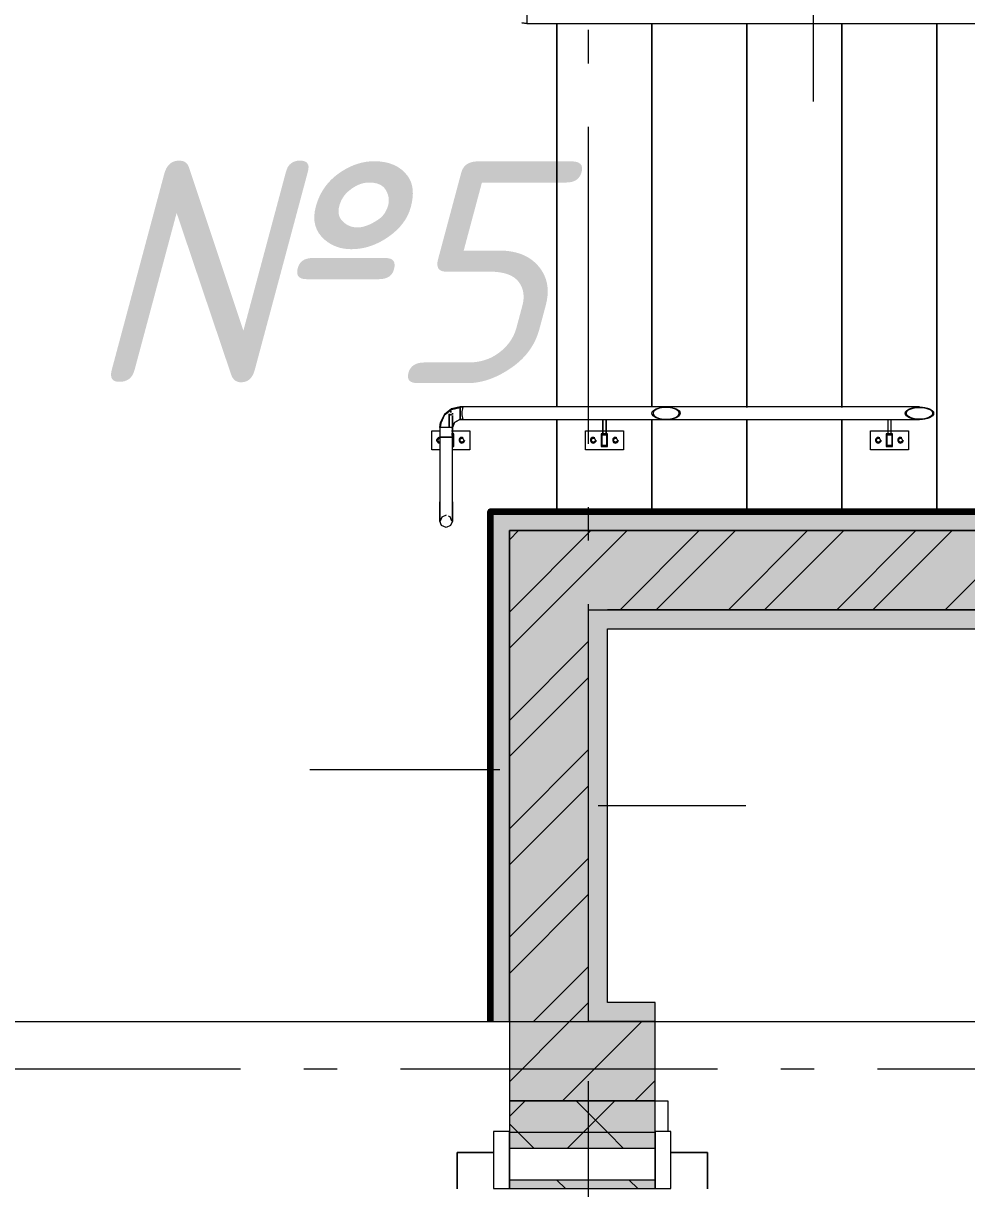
# Model space of a CAD drawing. Header units: millimetres. Extents: x -537608 to 253996, y -217170 to 186033.
# Drawn here: x -283861 to -280882, y -212277 to -208599 of the extents above; entities that cross this region are included whole.
import ezdxf

# ---------------------------------------------------------------- set-up
doc = ezdxf.new("R2010")
doc.units = ezdxf.units.MM
doc.layers.add('16) Лак 1.6м', color=160, linetype='Continuous', lineweight=90)
doc.layers.add('PDF _Геометрия', color=7, linetype='Continuous')
doc.layers.add('PDF _Текст', color=7, linetype='Continuous')
doc.layers.add('PDF _Сплошная заливка', color=7, linetype='Continuous', true_color=0xffffff)
doc.styles.add('PDF ISOCPEUR Italic', font='isocpeui.ttf')

msp = doc.modelspace()

# ---------------------------------------------------------------- hatches: boundary and pattern name
at = {"layer": 'PDF _Сплошная заливка', "true_color": 0x56bc34, "transparency": 33554559}
for points in [[(-278266.17, -210199.6586), (-278266.536, -210139.6601), (-282386.1719, -210139.6558), (-282386.1719, -210199.6586), (-278266.536, -210199.6586)], [(-282076.17, -211689.6583), (-282016.1715, -211689.6583), (-282016.1715, -210449.6554), (-282076.17, -210449.6554), (-282076.17, -211040.3228)], [(-278206.1693, -210509.6583), (-278206.1693, -210449.6554), (-282016.1715, -210449.6554), (-282016.1715, -210509.6583), (-278266.536, -210509.6583)]]:
    msp.add_hatch(color=85, dxfattribs=at).paths.add_polyline_path(points)
at = {"layer": 'PDF _Сплошная заливка', "transparency": 33554559}
msp.add_hatch(color=256, dxfattribs=at).paths.add_polyline_path([(-278266.17, -210449.6554), (-278266.536, -210199.6586), (-282326.1712, -210199.6586), (-282326.1712, -210449.6554), (-278266.536, -210449.6554)])
at = {"layer": 'PDF _Сплошная заливка', "true_color": 0x56bc34, "transparency": 33554559}
h = msp.add_hatch(color=85, dxfattribs=at)
h.paths.add_polyline_path([(-277423.2667, -211749.6569), (-277011.1696, -211749.6569), (-277011.1696, -211689.6583), (-280576.1699, -211689.6583), (-280576.1699, -211749.6569), (-279109.8053, -211749.6569)], flags=0)
h.paths.add_polyline_path([(-282076.17, -211749.6569), (-281866.1709, -211749.6569), (-281866.1709, -211689.6583), (-282076.17, -211689.6583)], flags=0)
at = {"layer": 'PDF _Сплошная заливка', "transparency": 33554559}
h = msp.add_hatch(color=256, dxfattribs=at)
h.paths.add_polyline_path([(-277423.2667, -211999.658), (-276776.1703, -211999.658), (-276776.1703, -211749.6569), (-280576.1699, -211749.6569), (-280576.1699, -211999.658), (-279109.8053, -211999.658)], flags=0)
h.paths.add_polyline_path([(-282326.1712, -211999.658), (-281866.1709, -211999.658), (-281866.1709, -211749.6569), (-282326.1712, -211749.6569)], flags=0)
h.paths.add_polyline_path([(-284126.1726, -211999.658), (-284126.1726, -211749.6569), (-284371.1724, -211753.5623), (-284371.1724, -211999.658), (-284169.4213, -211999.658)], flags=0)
h = msp.add_hatch(color=256, dxfattribs=at)
h.paths.add_polyline_path([(-264526.1645, -212099.6584), (-264426.1641, -212099.6584), (-264426.1641, -211999.658), (-273710.9031, -211999.658), (-273710.9031, -212099.6584), (-264774.2269, -212099.6584)], flags=0)
h.paths.add_polyline_path([(-275736.7281, -212099.6584), (-275410.9042, -212099.6584), (-275410.9042, -211999.658), (-280576.1699, -211999.658), (-280576.1699, -212099.6584), (-276276.1702, -212099.6584)], flags=0)
h.paths.add_polyline_path([(-284169.4213, -212099.6584), (-284126.1726, -212099.6584), (-284126.1726, -211999.658), (-284489.1716, -211999.658), (-284489.1716, -212099.6584), (-284376.1716, -212099.6584)], flags=0)
h.paths.add_polyline_path([(-282326.1712, -212099.6584), (-281866.1709, -212099.6584), (-281866.1709, -211999.658), (-282326.1712, -211999.658)], flags=0)
h = msp.add_hatch(color=256, dxfattribs=at)
h.paths.add_polyline_path([(-265617.4963, -212149.6586), (-264376.1639, -212149.6586), (-264376.1639, -212099.6584), (-273710.9031, -212099.6584), (-273710.9031, -212149.6586), (-268990.5735, -212149.6586)], flags=0)
h.paths.add_polyline_path([(-276579.9974, -212149.6586), (-275410.9042, -212149.6586), (-275410.9042, -212099.6584), (-280576.1699, -212099.6584), (-280576.1699, -212149.6586), (-277423.2667, -212149.6586)], flags=0)
h.paths.add_polyline_path([(-282326.1712, -212149.6586), (-281866.1709, -212149.6586), (-281866.1709, -212099.6584), (-282326.1712, -212099.6584)], flags=0)
h.paths.add_polyline_path([(-284169.4213, -212149.6586), (-284126.1726, -212149.6586), (-284126.1726, -212099.6584), (-284489.1716, -212099.6584), (-284489.1716, -212149.6586)], flags=0)
h = msp.add_hatch(color=256, dxfattribs=at)
h.paths.add_polyline_path([(-264249.1643, -212276.6571), (-264249.1643, -212249.6591), (-273710.9031, -212249.6591), (-273710.9031, -212276.6571), (-264774.2269, -212276.6571)], flags=0)
h.paths.add_polyline_path([(-275736.7281, -212276.6571), (-275410.9042, -212276.6571), (-275410.9042, -212249.6591), (-280576.1699, -212249.6591), (-280576.1699, -212276.6571), (-276579.9974, -212276.6571)], flags=0)
h.paths.add_polyline_path([(-281866.1709, -212276.6571), (-281866.1709, -212249.6591), (-282326.1712, -212249.6591), (-282326.1712, -212276.6571)], flags=0)
h.paths.add_polyline_path([(-284126.1726, -212276.6571), (-284126.1726, -212249.6591), (-284489.1716, -212249.6591), (-284489.1716, -212276.6571), (-284169.4213, -212276.6571)], flags=0)

# ---------------------------------------------------------------- linework, layer by layer
at = {"layer": '16) Лак 1.6м'}
msp.add_lwpolyline([(-282386.1719, -211749.6569), (-282386.1719, -210139.6558), (-278317.0031, -210139.6558), (-278317.0031, -210139.6558)], dxfattribs=at)
at = {"layer": 'PDF _Геометрия', "lineweight": 9}
for p, q in [((-281367.0061, -208379.654), (-281367.0061, -208845.8075)), ((-282271.1718, -208559.6539), (-282271.1718, -208599.6558)), ((-282286.7161, -208597.7699), (-282271.1718, -208599.6558)), ((-282271.1718, -208599.6558), (-282286.7161, -208597.7699)), ((-282271.1718, -208599.6558), (-278066.1691, -208599.6558)), ((-282531.5243, -209833.5529), (-282509.0389, -209815.9332)), ((-282509.0389, -209815.9332), (-282531.5243, -209833.5529)), ((-282530.7794, -209835.0169), (-282508.6944, -209817.4316)), ((-282508.6944, -209817.4316), (-282530.7794, -209835.0169)), ((-282513.672, -209825.3243), (-282512.4642, -209824.8249)), ((-282512.4642, -209824.8249), (-282513.672, -209825.3243)), ((-282512.4642, -209824.8249), (-282511.1703, -209824.657)), ((-282511.1703, -209824.657), (-282512.4642, -209824.8249)), ((-282511.1703, -209824.657), (-282509.8763, -209824.8249)), ((-282509.8763, -209824.8249), (-282511.1703, -209824.657)), ((-282509.8763, -209824.8249), (-282508.6707, -209825.3243)), ((-282508.6707, -209825.3243), (-282509.8763, -209824.8249)), ((-282509.0389, -209815.9332), (-282481.171, -209809.6551)), ((-282481.171, -209809.6551), (-282509.0389, -209815.9332)), ((-282508.6944, -209817.4316), (-282481.171, -209811.1579)), ((-282481.171, -209811.1579), (-282508.6944, -209817.4316)), ((-282506.1711, -209833.9534), (-282506.1711, -209829.6561)), ((-282506.1711, -209829.6561), (-282506.1711, -209833.9534)), ((-282471.4504, -209809.6551), (-282481.171, -209809.6551)), ((-282481.171, -209809.6551), (-282471.4504, -209809.6551)), ((-282481.171, -209810.3398), (-282481.171, -209809.6551)), ((-282481.171, -209809.6551), (-282481.171, -209810.3398)), ((-282481.171, -209810.3398), (-282481.171, -209809.6551)), ((-282481.171, -209809.6551), (-282481.171, -209810.3398)), ((-282481.171, -209809.6551), (-282481.171, -209810.3398)), ((-282481.171, -209810.3398), (-282481.171, -209809.6551)), ((-282481.171, -209809.6551), (-282481.171, -209810.3398)), ((-282481.171, -209810.3398), (-282481.171, -209809.6551)), ((-282481.171, -209812.3377), (-282481.171, -209810.3398)), ((-282481.171, -209810.3398), (-282481.171, -209812.3377)), ((-282481.171, -209812.3377), (-282481.171, -209810.3398)), ((-282481.171, -209810.3398), (-282481.171, -209812.3377)), ((-282481.171, -209810.3398), (-282481.171, -209812.3377)), ((-282481.171, -209812.3377), (-282481.171, -209810.3398)), ((-282481.171, -209810.3398), (-282481.171, -209812.3377)), ((-282481.171, -209812.3377), (-282481.171, -209810.3398)), ((-282481.171, -209811.7866), (-282481.171, -209811.1579)), ((-282481.171, -209811.1579), (-282481.171, -209811.7866)), ((-282481.171, -209811.7866), (-282481.171, -209811.1579)), ((-282481.171, -209811.1579), (-282481.171, -209811.7866)), ((-282481.171, -209811.1579), (-282481.171, -209811.7866)), ((-282481.171, -209811.7866), (-282481.171, -209811.1579)), ((-282481.171, -209811.1579), (-282481.171, -209811.7866)), ((-282481.171, -209811.7866), (-282481.171, -209811.1579)), ((-282481.171, -209813.6338), (-282481.171, -209811.7866)), ((-282481.171, -209811.7866), (-282481.171, -209813.6338)), ((-282481.171, -209813.6338), (-282481.171, -209811.7866)), ((-282481.171, -209811.7866), (-282481.171, -209813.6338)), ((-282481.171, -209811.7866), (-282481.171, -209813.6338)), ((-282481.171, -209813.6338), (-282481.171, -209811.7866)), ((-282481.171, -209811.7866), (-282481.171, -209813.6338)), ((-282481.171, -209813.6338), (-282481.171, -209811.7866)), ((-282481.171, -209815.5155), (-282481.171, -209812.3377)), ((-282481.171, -209812.3377), (-282481.171, -209815.5155)), ((-282481.171, -209815.5155), (-282481.171, -209812.3377)), ((-282481.171, -209812.3377), (-282481.171, -209815.5155)), ((-282481.171, -209812.3377), (-282481.171, -209815.5155)), ((-282481.171, -209815.5155), (-282481.171, -209812.3377)), ((-282481.171, -209812.3377), (-282481.171, -209815.5155)), ((-282481.171, -209815.5155), (-282481.171, -209812.3377)), ((-282481.171, -209816.5748), (-282481.171, -209813.6338)), ((-282481.171, -209813.6338), (-282481.171, -209816.5748)), ((-282481.171, -209816.5748), (-282481.171, -209813.6338)), ((-282481.171, -209813.6338), (-282481.171, -209816.5748)), ((-282481.171, -209813.6338), (-282481.171, -209816.5748)), ((-282481.171, -209816.5748), (-282481.171, -209813.6338)), ((-282481.171, -209813.6338), (-282481.171, -209816.5748)), ((-282481.171, -209816.5748), (-282481.171, -209813.6338)), ((-282481.171, -209819.6578), (-282481.171, -209815.5155)), ((-282481.171, -209815.5155), (-282481.171, -209819.6578)), ((-282481.171, -209819.6578), (-282481.171, -209815.5155)), ((-282481.171, -209815.5155), (-282481.171, -209819.6578)), ((-282481.171, -209815.5155), (-282481.171, -209819.6578)), ((-282481.171, -209819.6578), (-282481.171, -209815.5155)), ((-282481.171, -209815.5155), (-282481.171, -209819.6578)), ((-282481.171, -209819.6578), (-282481.171, -209815.5155)), ((-282481.171, -209820.407), (-282481.171, -209816.5748)), ((-282481.171, -209816.5748), (-282481.171, -209820.407)), ((-282481.171, -209820.407), (-282481.171, -209816.5748)), ((-282481.171, -209816.5748), (-282481.171, -209820.407)), ((-282481.171, -209816.5748), (-282481.171, -209820.407)), ((-282481.171, -209820.407), (-282481.171, -209816.5748)), ((-282481.171, -209816.5748), (-282481.171, -209820.407)), ((-282481.171, -209820.407), (-282481.171, -209816.5748)), ((-282481.171, -209824.4804), (-282481.171, -209819.6578)), ((-282481.171, -209819.6578), (-282481.171, -209824.4804)), ((-282481.171, -209824.4804), (-282481.171, -209819.6578)), ((-282481.171, -209819.6578), (-282481.171, -209824.4804)), ((-282481.171, -209819.6578), (-282481.171, -209824.4804)), ((-282481.171, -209824.4804), (-282481.171, -209819.6578)), ((-282481.171, -209819.6578), (-282481.171, -209824.4804)), ((-282481.171, -209824.4804), (-282481.171, -209819.6578)), ((-282481.171, -209824.8679), (-282481.171, -209820.407)), ((-282481.171, -209820.407), (-282481.171, -209824.8679)), ((-282481.171, -209824.8679), (-282481.171, -209820.407)), ((-282481.171, -209820.407), (-282481.171, -209824.8679)), ((-282481.171, -209820.407), (-282481.171, -209824.8679)), ((-282481.171, -209824.8679), (-282481.171, -209820.407)), ((-282481.171, -209820.407), (-282481.171, -209824.8679)), ((-282481.171, -209824.8679), (-282481.171, -209820.407)), ((-282481.171, -209829.6561), (-282481.171, -209824.4804)), ((-282481.171, -209824.4804), (-282481.171, -209829.6561)), ((-282481.171, -209829.6561), (-282481.171, -209824.4804)), ((-282481.171, -209824.4804), (-282481.171, -209829.6561)), ((-282481.171, -209824.4804), (-282481.171, -209829.6561)), ((-282481.171, -209829.6561), (-282481.171, -209824.4804)), ((-282481.171, -209824.4804), (-282481.171, -209829.6561)), ((-282481.171, -209829.6561), (-282481.171, -209824.4804)), ((-282481.171, -209829.6561), (-282481.171, -209824.8679)), ((-282481.171, -209824.8679), (-282481.171, -209829.6561)), ((-282481.171, -209829.6561), (-282481.171, -209824.8679)), ((-282481.171, -209824.8679), (-282481.171, -209829.6561)), ((-282481.171, -209824.8679), (-282481.171, -209829.6561)), ((-282481.171, -209829.6561), (-282481.171, -209824.8679)), ((-282481.171, -209824.8679), (-282481.171, -209829.6561)), ((-282481.171, -209829.6561), (-282481.171, -209824.8679)), ((-282481.171, -209829.6561), (-282481.171, -209834.8318)), ((-282481.171, -209834.8318), (-282481.171, -209829.6561)), ((-282481.171, -209829.6561), (-282481.171, -209834.4443)), ((-282481.171, -209834.4443), (-282481.171, -209829.6561)), ((-282481.171, -209829.6561), (-282481.171, -209834.8318)), ((-282481.171, -209834.8318), (-282481.171, -209829.6561)), ((-282481.171, -209829.6561), (-282481.171, -209834.4443)), ((-282481.171, -209834.4443), (-282481.171, -209829.6561)), ((-282481.171, -209829.6561), (-282481.171, -209834.8318)), ((-282481.171, -209834.8318), (-282481.171, -209829.6561)), ((-282481.171, -209829.6561), (-282481.171, -209834.4443)), ((-282481.171, -209834.4443), (-282481.171, -209829.6561)), ((-282481.171, -209829.6561), (-282481.171, -209834.8318)), ((-282481.171, -209834.8318), (-282481.171, -209829.6561)), ((-282481.171, -209829.6561), (-282481.171, -209834.4443)), ((-282481.171, -209834.4443), (-282481.171, -209829.6561)), ((-282476.0103, -209824.4804), (-282476.1718, -209829.6561)), ((-282476.1718, -209829.6561), (-282476.0103, -209834.8318)), ((-282475.5388, -209819.6578), (-282476.0103, -209824.4804)), ((-282474.7874, -209815.5155), (-282475.5388, -209819.6578)), ((-282473.81, -209812.3377), (-282474.7874, -209815.5155)), ((-282472.6711, -209810.3398), (-282473.81, -209812.3377)), ((-282471.4504, -209809.6551), (-282472.6711, -209810.3398)), ((-281831.4502, -209809.6551), (-282471.4504, -209809.6551)), ((-281031.4488, -209809.6551), (-281831.4502, -209809.6551)), ((-282546.1708, -209874.6572), (-282544.2849, -209859.1128)), ((-282544.2849, -209859.1128), (-282546.1708, -209874.6572)), ((-282544.6703, -209874.6572), (-282543.0577, -209860.4348)), ((-282543.0577, -209860.4348), (-282544.6703, -209874.6572)), ((-282544.2849, -209859.1128), (-282531.5243, -209833.5529)), ((-282531.5243, -209833.5529), (-282544.2849, -209859.1128)), ((-282543.0577, -209860.4348), (-282530.7794, -209835.0169)), ((-282530.7794, -209835.0169), (-282543.0577, -209860.4348)), ((-282516.1715, -209831.6454), (-282516.1715, -209838.2765)), ((-282516.1715, -209838.2765), (-282516.1715, -209831.6454)), ((-282516.1715, -209838.2765), (-282516.1715, -209854.6562)), ((-282516.1715, -209854.6562), (-282516.1715, -209838.2765)), ((-282516.1715, -209854.6562), (-282516.1715, -209874.6572)), ((-282516.1715, -209874.6572), (-282516.1715, -209854.6562)), ((-282514.7075, -209833.1912), (-282515.502, -209832.1578)), ((-282515.502, -209832.1578), (-282514.7075, -209833.1912)), ((-282513.672, -209833.9879), (-282514.7075, -209833.1912)), ((-282514.7075, -209833.1912), (-282513.672, -209833.9879)), ((-282512.4642, -209834.4873), (-282513.672, -209833.9879)), ((-282513.672, -209833.9879), (-282512.4642, -209834.4873)), ((-282511.1703, -209834.6552), (-282512.4642, -209834.4873)), ((-282512.4642, -209834.4873), (-282511.1703, -209834.6552)), ((-282511.1703, -209834.6552), (-282509.8763, -209834.4873)), ((-282509.8763, -209834.4873), (-282511.1703, -209834.6552)), ((-282509.8763, -209834.4873), (-282508.6707, -209833.9879)), ((-282508.6707, -209833.9879), (-282509.8763, -209834.4873)), ((-282506.3412, -209830.9522), (-282506.8407, -209832.1578)), ((-282506.8407, -209832.1578), (-282506.3412, -209830.9522)), ((-282506.1711, -209851.1211), (-282506.1711, -209836.9417)), ((-282506.1711, -209836.9417), (-282506.1711, -209851.1211)), ((-282506.1711, -209854.6562), (-282506.1711, -209851.1211)), ((-282506.1711, -209851.1211), (-282506.1711, -209854.6562)), ((-282506.1711, -209854.6562), (-282506.1711, -209894.6581)), ((-282506.1711, -209894.6581), (-282506.1711, -209854.6562)), ((-282506.1711, -209874.6572), (-282500.0567, -209858.2775)), ((-282500.0567, -209858.2775), (-282506.1711, -209874.6572)), ((-282500.0567, -209858.2775), (-282484.704, -209849.9068)), ((-282484.704, -209849.9068), (-282500.0567, -209858.2775)), ((-282484.704, -209849.9068), (-282481.171, -209849.6571)), ((-282481.171, -209849.6571), (-282484.704, -209849.9068)), ((-282481.171, -209834.4443), (-282481.171, -209838.9052)), ((-282481.171, -209838.9052), (-282481.171, -209834.4443)), ((-282481.171, -209834.4443), (-282481.171, -209838.9052)), ((-282481.171, -209838.9052), (-282481.171, -209834.4443)), ((-282481.171, -209834.4443), (-282481.171, -209838.9052)), ((-282481.171, -209838.9052), (-282481.171, -209834.4443)), ((-282481.171, -209834.4443), (-282481.171, -209838.9052)), ((-282481.171, -209838.9052), (-282481.171, -209834.4443)), ((-282481.171, -209834.8318), (-282481.171, -209839.6544)), ((-282481.171, -209839.6544), (-282481.171, -209834.8318)), ((-282481.171, -209834.8318), (-282481.171, -209839.6544)), ((-282481.171, -209839.6544), (-282481.171, -209834.8318)), ((-282481.171, -209834.8318), (-282481.171, -209839.6544)), ((-282481.171, -209839.6544), (-282481.171, -209834.8318)), ((-282481.171, -209834.8318), (-282481.171, -209839.6544)), ((-282481.171, -209839.6544), (-282481.171, -209834.8318)), ((-282481.171, -209838.9052), (-282481.171, -209842.7374)), ((-282481.171, -209842.7374), (-282481.171, -209838.9052)), ((-282481.171, -209838.9052), (-282481.171, -209842.7374)), ((-282481.171, -209842.7374), (-282481.171, -209838.9052)), ((-282481.171, -209838.9052), (-282481.171, -209842.7374)), ((-282481.171, -209842.7374), (-282481.171, -209838.9052)), ((-282481.171, -209838.9052), (-282481.171, -209842.7374)), ((-282481.171, -209842.7374), (-282481.171, -209838.9052)), ((-282481.171, -209839.6544), (-282481.171, -209843.7967)), ((-282481.171, -209843.7967), (-282481.171, -209839.6544)), ((-282481.171, -209839.6544), (-282481.171, -209843.7967)), ((-282481.171, -209843.7967), (-282481.171, -209839.6544)), ((-282481.171, -209839.6544), (-282481.171, -209843.7967)), ((-282481.171, -209843.7967), (-282481.171, -209839.6544)), ((-282481.171, -209839.6544), (-282481.171, -209843.7967)), ((-282481.171, -209843.7967), (-282481.171, -209839.6544)), ((-282481.171, -209842.7374), (-282481.171, -209845.6784)), ((-282481.171, -209845.6784), (-282481.171, -209842.7374)), ((-282481.171, -209842.7374), (-282481.171, -209845.6784)), ((-282481.171, -209845.6784), (-282481.171, -209842.7374)), ((-282481.171, -209842.7374), (-282481.171, -209845.6784)), ((-282481.171, -209845.6784), (-282481.171, -209842.7374)), ((-282481.171, -209842.7374), (-282481.171, -209845.6784)), ((-282481.171, -209845.6784), (-282481.171, -209842.7374)), ((-282481.171, -209843.7967), (-282481.171, -209846.9788)), ((-282481.171, -209846.9788), (-282481.171, -209843.7967)), ((-282481.171, -209843.7967), (-282481.171, -209846.9788)), ((-282481.171, -209846.9788), (-282481.171, -209843.7967)), ((-282481.171, -209843.7967), (-282481.171, -209846.9788)), ((-282481.171, -209846.9788), (-282481.171, -209843.7967)), ((-282481.171, -209843.7967), (-282481.171, -209846.9788)), ((-282481.171, -209846.9788), (-282481.171, -209843.7967)), ((-282481.171, -209845.6784), (-282481.171, -209847.5256)), ((-282481.171, -209847.5256), (-282481.171, -209845.6784)), ((-282481.171, -209845.6784), (-282481.171, -209847.5256)), ((-282481.171, -209847.5256), (-282481.171, -209845.6784)), ((-282481.171, -209845.6784), (-282481.171, -209847.5256)), ((-282481.171, -209847.5256), (-282481.171, -209845.6784)), ((-282481.171, -209845.6784), (-282481.171, -209847.5256)), ((-282481.171, -209847.5256), (-282481.171, -209845.6784)), ((-282481.171, -209846.9788), (-282481.171, -209848.9767)), ((-282481.171, -209848.9767), (-282481.171, -209846.9788)), ((-282481.171, -209846.9788), (-282481.171, -209848.9767)), ((-282481.171, -209848.9767), (-282481.171, -209846.9788)), ((-282481.171, -209846.9788), (-282481.171, -209848.9767)), ((-282481.171, -209848.9767), (-282481.171, -209846.9788)), ((-282481.171, -209846.9788), (-282481.171, -209848.9767)), ((-282481.171, -209848.9767), (-282481.171, -209846.9788)), ((-282481.171, -209847.5256), (-282481.171, -209848.1543)), ((-282481.171, -209848.1543), (-282481.171, -209847.5256)), ((-282481.171, -209847.5256), (-282481.171, -209848.1543)), ((-282481.171, -209848.1543), (-282481.171, -209847.5256)), ((-282481.171, -209847.5256), (-282481.171, -209848.1543)), ((-282481.171, -209848.1543), (-282481.171, -209847.5256)), ((-282481.171, -209847.5256), (-282481.171, -209848.1543)), ((-282481.171, -209848.1543), (-282481.171, -209847.5256)), ((-282481.171, -209848.9767), (-282481.171, -209849.6571)), ((-282481.171, -209849.6571), (-282481.171, -209848.9767)), ((-282481.171, -209848.9767), (-282481.171, -209849.6571)), ((-282481.171, -209849.6571), (-282481.171, -209848.9767)), ((-282481.171, -209848.9767), (-282481.171, -209849.6571)), ((-282481.171, -209849.6571), (-282481.171, -209848.9767)), ((-282481.171, -209848.9767), (-282481.171, -209849.6571)), ((-282481.171, -209849.6571), (-282481.171, -209848.9767)), ((-282471.4504, -209849.6571), (-282481.171, -209849.6571)), ((-282481.171, -209849.6571), (-282471.4504, -209849.6571)), ((-282476.0103, -209834.8318), (-282475.5388, -209839.6544)), ((-282475.5388, -209839.6544), (-282474.7874, -209843.7967)), ((-282474.7874, -209843.7967), (-282473.81, -209846.9788)), ((-282473.81, -209846.9788), (-282472.6711, -209848.9767)), ((-282472.6711, -209848.9767), (-282471.4504, -209849.6571)), ((-282471.4504, -209849.6571), (-281831.4502, -209849.6571)), ((-282031.1711, -209848.0165), (-282031.1711, -209854.6562)), ((-282031.1711, -209854.6562), (-282031.1711, -209848.8131)), ((-282031.1711, -209854.6562), (-282031.1711, -209894.6581)), ((-282031.1711, -209894.6581), (-282031.1711, -209854.6562)), ((-282021.1706, -209854.6562), (-282021.1706, -209851.1211)), ((-282021.1706, -209851.1211), (-282021.1706, -209854.6562)), ((-282021.1706, -209854.6562), (-282021.1706, -209894.6581)), ((-282021.1706, -209894.6581), (-282021.1706, -209854.6562)), ((-281831.4502, -209849.6571), (-281031.4488, -209849.6571)), ((-281131.1715, -209849.3298), (-281131.1715, -209854.6562)), ((-281131.1715, -209854.6562), (-281131.1715, -209894.6581)), ((-281121.171, -209854.6562), (-281121.171, -209851.1211)), ((-281121.171, -209894.6581), (-281121.171, -209854.6562)), ((-282571.1709, -209944.6584), (-282571.1709, -209884.6555)), ((-282571.1709, -209884.6555), (-282543.4925, -209884.6555)), ((-282545.4905, -209874.6572), (-282546.1708, -209874.6572)), ((-282546.1708, -209874.6572), (-282545.4905, -209874.6572)), ((-282545.4905, -209874.6572), (-282546.1708, -209874.6572)), ((-282546.1708, -209874.6572), (-282546.1708, -209904.6564)), ((-282545.6692, -209874.6572), (-282546.1708, -209874.6572)), ((-282546.1708, -209874.6572), (-282545.6692, -209874.6572)), ((-282545.4905, -209874.6572), (-282546.1708, -209874.6572)), ((-282546.1708, -209874.6572), (-282546.1708, -209904.6564)), ((-282545.4905, -209874.6572), (-282546.1708, -209874.6572)), ((-282546.1708, -209874.6572), (-282545.4905, -209874.6572)), ((-282544.1901, -209874.6572), (-282545.6692, -209874.6572)), ((-282545.6692, -209874.6572), (-282544.1901, -209874.6572)), ((-282543.4925, -209874.6572), (-282545.4905, -209874.6572)), ((-282545.4905, -209874.6572), (-282543.4925, -209874.6572)), ((-282543.4925, -209874.6572), (-282545.4905, -209874.6572)), ((-282543.4925, -209874.6572), (-282545.4905, -209874.6572)), ((-282543.4925, -209874.6572), (-282545.4905, -209874.6572)), ((-282545.4905, -209874.6572), (-282543.4925, -209874.6572)), ((-282544.6703, -209874.6572), (-282544.0415, -209874.6572)), ((-282544.0415, -209874.6572), (-282544.6703, -209874.6572)), ((-282544.0415, -209874.6572), (-282544.6703, -209874.6572)), ((-282544.6703, -209874.6572), (-282544.0415, -209874.6572)), ((-282544.6703, -209874.6572), (-282544.0415, -209874.6572)), ((-282544.0415, -209874.6572), (-282544.6703, -209874.6572)), ((-282544.0415, -209874.6572), (-282544.6703, -209874.6572)), ((-282544.6703, -209874.6572), (-282544.0415, -209874.6572)), ((-282540.3127, -209874.6572), (-282543.4925, -209874.6572)), ((-282540.3127, -209874.6572), (-282543.4925, -209874.6572)), ((-282536.1704, -209874.6572), (-282540.3127, -209874.6572)), ((-282536.1704, -209874.6572), (-282540.3127, -209874.6572)), ((-282531.3478, -209874.6572), (-282536.1704, -209874.6572)), ((-282531.3478, -209874.6572), (-282536.1704, -209874.6572)), ((-282526.172, -209874.6572), (-282531.3478, -209874.6572)), ((-282526.172, -209874.6572), (-282531.3478, -209874.6572)), ((-282520.9942, -209874.6572), (-282526.172, -209874.6572)), ((-282521.7176, -209874.6572), (-282526.172, -209874.6572)), ((-282517.4914, -209874.6572), (-282521.7176, -209874.6572)), ((-282516.1715, -209874.6572), (-282520.9942, -209874.6572)), ((-282512.0293, -209874.6572), (-282516.1715, -209874.6572)), ((-282508.8516, -209874.6572), (-282512.0293, -209874.6572)), ((-282508.8516, -209874.6572), (-282506.8536, -209874.6572)), ((-282506.8536, -209874.6572), (-282508.8516, -209874.6572)), ((-282508.8516, -209874.6572), (-282506.8536, -209874.6572)), ((-282506.8536, -209874.6572), (-282508.8516, -209874.6572)), ((-282508.8516, -209874.6572), (-282506.8536, -209874.6572)), ((-282506.8536, -209874.6572), (-282508.8516, -209874.6572)), ((-282508.8516, -209884.6555), (-282451.1717, -209884.6555)), ((-282501.1719, -209894.6581), (-282508.8516, -209894.6581)), ((-282508.8516, -209894.6581), (-282501.1719, -209894.6581)), ((-282504.171, -209897.655), (-282508.8516, -209897.655)), ((-282508.8516, -209897.655), (-282504.171, -209897.655)), ((-282508.6707, -209894.6581), (-282507.6351, -209894.6581)), ((-282507.6351, -209894.6581), (-282508.6707, -209894.6581)), ((-282508.6707, -209894.6581), (-282507.6351, -209894.6581)), ((-282507.6351, -209894.6581), (-282508.6707, -209894.6581)), ((-282508.3025, -209874.6572), (-282507.6717, -209874.6572)), ((-282507.6717, -209874.6572), (-282508.3025, -209874.6572)), ((-282508.3025, -209874.6572), (-282507.6717, -209874.6572)), ((-282507.6717, -209874.6572), (-282508.3025, -209874.6572)), ((-282508.3025, -209874.6572), (-282507.6717, -209874.6572)), ((-282507.6717, -209874.6572), (-282508.3025, -209874.6572)), ((-282508.3025, -209874.6572), (-282507.6717, -209874.6572)), ((-282507.6717, -209874.6572), (-282508.3025, -209874.6572)), ((-282506.6727, -209874.6572), (-282508.1518, -209874.6572)), ((-282508.1518, -209874.6572), (-282506.6727, -209874.6572)), ((-282507.6351, -209894.6581), (-282506.8407, -209894.6581)), ((-282506.8407, -209894.6581), (-282507.6351, -209894.6581)), ((-282507.6351, -209894.6581), (-282506.8407, -209894.6581)), ((-282506.8407, -209894.6581), (-282507.6351, -209894.6581)), ((-282506.8536, -209874.6572), (-282506.1711, -209874.6572)), ((-282506.1711, -209874.6572), (-282506.8536, -209874.6572)), ((-282506.8536, -209874.6572), (-282506.1711, -209874.6572)), ((-282506.1711, -209874.6572), (-282506.8536, -209874.6572)), ((-282506.8536, -209874.6572), (-282506.1711, -209874.6572)), ((-282506.1711, -209874.6572), (-282506.8536, -209874.6572)), ((-282506.8407, -209894.6581), (-282506.3412, -209894.6581)), ((-282506.3412, -209894.6581), (-282506.8407, -209894.6581)), ((-282506.8407, -209894.6581), (-282506.3412, -209894.6581)), ((-282506.3412, -209894.6581), (-282506.8407, -209894.6581)), ((-282506.1711, -209874.6572), (-282506.6727, -209874.6572)), ((-282506.6727, -209874.6572), (-282506.1711, -209874.6572)), ((-282506.3412, -209894.6581), (-282506.1711, -209894.6581)), ((-282506.1711, -209894.6581), (-282506.3412, -209894.6581)), ((-282506.3412, -209894.6581), (-282506.1711, -209894.6581)), ((-282506.1711, -209894.6581), (-282506.3412, -209894.6581)), ((-282506.1711, -209904.6564), (-282506.1711, -209874.6572)), ((-282506.1711, -209874.6572), (-282506.1711, -209904.6564)), ((-282504.171, -209897.655), (-282504.171, -209931.6545)), ((-282501.1719, -209934.6557), (-282501.1719, -209894.6581)), ((-282451.1717, -209884.6555), (-282451.1717, -209944.6584)), ((-282086.1706, -209944.6584), (-282086.1706, -209884.6555)), ((-282086.1706, -209884.6555), (-281966.1713, -209884.6555)), ((-282036.1703, -209894.6581), (-282016.1715, -209894.6581)), ((-282016.1715, -209894.6581), (-282036.1703, -209894.6581)), ((-282036.1703, -209894.6581), (-282036.1703, -209934.6557)), ((-282019.1705, -209897.655), (-282033.1712, -209897.655)), ((-282033.1712, -209897.655), (-282019.1705, -209897.655)), ((-282033.1712, -209931.6545), (-282033.1712, -209897.655)), ((-282031.0011, -209894.6581), (-282031.1711, -209894.6581)), ((-282031.1711, -209894.6581), (-282031.0011, -209894.6581)), ((-282031.0011, -209894.6581), (-282031.1711, -209894.6581)), ((-282031.1711, -209894.6581), (-282031.0011, -209894.6581)), ((-282030.5016, -209894.6581), (-282031.0011, -209894.6581)), ((-282031.0011, -209894.6581), (-282030.5016, -209894.6581)), ((-282030.5016, -209894.6581), (-282031.0011, -209894.6581)), ((-282031.0011, -209894.6581), (-282030.5016, -209894.6581)), ((-282029.7072, -209894.6581), (-282030.5016, -209894.6581)), ((-282030.5016, -209894.6581), (-282029.7072, -209894.6581)), ((-282029.7072, -209894.6581), (-282030.5016, -209894.6581)), ((-282030.5016, -209894.6581), (-282029.7072, -209894.6581)), ((-282028.6716, -209894.6581), (-282029.7072, -209894.6581)), ((-282029.7072, -209894.6581), (-282028.6716, -209894.6581)), ((-282028.6716, -209894.6581), (-282029.7072, -209894.6581)), ((-282029.7072, -209894.6581), (-282028.6716, -209894.6581)), ((-282027.4659, -209894.6581), (-282028.6716, -209894.6581)), ((-282028.6716, -209894.6581), (-282027.4659, -209894.6581)), ((-282027.4659, -209894.6581), (-282028.6716, -209894.6581)), ((-282028.6716, -209894.6581), (-282027.4659, -209894.6581)), ((-282026.172, -209894.6581), (-282027.4659, -209894.6581)), ((-282027.4659, -209894.6581), (-282026.172, -209894.6581)), ((-282026.172, -209894.6581), (-282027.4659, -209894.6581)), ((-282027.4659, -209894.6581), (-282026.172, -209894.6581)), ((-282026.172, -209894.6581), (-282024.8759, -209894.6581)), ((-282024.8759, -209894.6581), (-282026.172, -209894.6581)), ((-282026.172, -209894.6581), (-282024.8759, -209894.6581)), ((-282024.8759, -209894.6581), (-282026.172, -209894.6581)), ((-282024.8759, -209894.6581), (-282023.6702, -209894.6581)), ((-282023.6702, -209894.6581), (-282024.8759, -209894.6581)), ((-282024.8759, -209894.6581), (-282023.6702, -209894.6581)), ((-282023.6702, -209894.6581), (-282024.8759, -209894.6581)), ((-282023.6702, -209894.6581), (-282022.6347, -209894.6581)), ((-282022.6347, -209894.6581), (-282023.6702, -209894.6581)), ((-282023.6702, -209894.6581), (-282022.6347, -209894.6581)), ((-282022.6347, -209894.6581), (-282023.6702, -209894.6581)), ((-282022.6347, -209894.6581), (-282021.8402, -209894.6581)), ((-282021.8402, -209894.6581), (-282022.6347, -209894.6581)), ((-282022.6347, -209894.6581), (-282021.8402, -209894.6581)), ((-282021.8402, -209894.6581), (-282022.6347, -209894.6581)), ((-282021.8402, -209894.6581), (-282021.3407, -209894.6581)), ((-282021.3407, -209894.6581), (-282021.8402, -209894.6581)), ((-282021.8402, -209894.6581), (-282021.3407, -209894.6581)), ((-282021.3407, -209894.6581), (-282021.8402, -209894.6581)), ((-282021.3407, -209894.6581), (-282021.1706, -209894.6581)), ((-282021.1706, -209894.6581), (-282021.3407, -209894.6581)), ((-282021.3407, -209894.6581), (-282021.1706, -209894.6581)), ((-282021.1706, -209894.6581), (-282021.3407, -209894.6581)), ((-282019.1705, -209897.655), (-282019.1705, -209931.6545)), ((-282016.1715, -209934.6557), (-282016.1715, -209894.6581)), ((-281966.1713, -209884.6555), (-281966.1713, -209944.6584)), ((-281186.1708, -209944.6584), (-281186.1708, -209884.6555)), ((-281186.1708, -209884.6555), (-281066.1716, -209884.6555)), ((-281136.1706, -209894.6581), (-281116.1697, -209894.6581)), ((-281116.1697, -209894.6581), (-281136.1706, -209894.6581)), ((-281136.1706, -209894.6581), (-281136.1706, -209934.6557)), ((-281119.1709, -209897.655), (-281133.1716, -209897.655)), ((-281133.1716, -209897.655), (-281119.1709, -209897.655)), ((-281133.1716, -209931.6545), (-281133.1716, -209897.655)), ((-281130.9992, -209894.6581), (-281131.1715, -209894.6581)), ((-281131.1715, -209894.6581), (-281130.9992, -209894.6581)), ((-281130.4998, -209894.6581), (-281130.9992, -209894.6581)), ((-281130.9992, -209894.6581), (-281130.4998, -209894.6581)), ((-281129.7053, -209894.6581), (-281130.4998, -209894.6581)), ((-281130.4998, -209894.6581), (-281129.7053, -209894.6581)), ((-281128.6697, -209894.6581), (-281129.7053, -209894.6581)), ((-281129.7053, -209894.6581), (-281128.6697, -209894.6581)), ((-281127.4641, -209894.6581), (-281128.6697, -209894.6581)), ((-281128.6697, -209894.6581), (-281127.4641, -209894.6581)), ((-281126.1702, -209894.6581), (-281127.4641, -209894.6581)), ((-281127.4641, -209894.6581), (-281126.1702, -209894.6581)), ((-281126.1702, -209894.6581), (-281124.8762, -209894.6581)), ((-281124.8762, -209894.6581), (-281126.1702, -209894.6581)), ((-281124.8762, -209894.6581), (-281123.6706, -209894.6581)), ((-281123.6706, -209894.6581), (-281124.8762, -209894.6581)), ((-281123.6706, -209894.6581), (-281122.635, -209894.6581)), ((-281122.635, -209894.6581), (-281123.6706, -209894.6581)), ((-281122.635, -209894.6581), (-281121.8406, -209894.6581)), ((-281121.8406, -209894.6581), (-281122.635, -209894.6581)), ((-281121.8406, -209894.6581), (-281121.3411, -209894.6581)), ((-281121.3411, -209894.6581), (-281121.8406, -209894.6581)), ((-281121.3411, -209894.6581), (-281121.171, -209894.6581)), ((-281121.171, -209894.6581), (-281121.3411, -209894.6581)), ((-281119.1709, -209897.655), (-281119.1709, -209931.6545)), ((-281116.1697, -209934.6557), (-281116.1697, -209894.6581)), ((-281066.1716, -209884.6555), (-281066.1716, -209944.6584)), ((-282554.8645, -209912.3253), (-282555.1702, -209914.6548)), ((-282555.1702, -209914.6548), (-282554.8645, -209912.3253)), ((-282555.1702, -209914.6548), (-282554.8645, -209916.9843)), ((-282554.8645, -209916.9843), (-282555.1702, -209914.6548)), ((-282553.9645, -209910.1551), (-282554.8645, -209912.3253)), ((-282554.8645, -209916.9843), (-282553.9645, -209919.1544)), ((-282553.9645, -209919.1544), (-282554.8645, -209916.9843)), ((-282553.9645, -209910.1551), (-282552.535, -209908.2907)), ((-282552.535, -209908.2907), (-282553.9645, -209910.1551)), ((-282553.9645, -209919.1544), (-282552.535, -209921.0189)), ((-282552.535, -209921.0189), (-282553.9645, -209919.1544)), ((-282552.535, -209908.2907), (-282550.6705, -209906.8611)), ((-282550.6705, -209906.8611), (-282552.535, -209908.2907)), ((-282552.535, -209921.0189), (-282550.6705, -209922.4527)), ((-282550.6705, -209922.4527), (-282552.535, -209921.0189)), ((-282550.6705, -209906.8611), (-282548.5003, -209905.9612)), ((-282548.5003, -209905.9612), (-282550.6705, -209906.8611)), ((-282550.6705, -209922.4527), (-282548.5003, -209923.3484)), ((-282548.5003, -209923.3484), (-282550.6705, -209922.4527)), ((-282548.5003, -209905.9612), (-282546.1708, -209905.6554)), ((-282546.1708, -209905.6554), (-282548.5003, -209905.9612)), ((-282548.5003, -209923.3484), (-282546.1708, -209923.6584)), ((-282546.1708, -209923.6584), (-282548.5003, -209923.3484)), ((-282546.1708, -209904.6564), (-282545.4905, -209904.6564)), ((-282545.4905, -209904.6564), (-282546.1708, -209904.6564)), ((-282546.1708, -209904.6564), (-282546.1708, -210109.6565)), ((-282545.4905, -209904.6564), (-282543.4925, -209904.6564)), ((-282543.4925, -209904.6564), (-282545.4905, -209904.6564)), ((-282543.4925, -209904.6564), (-282540.3127, -209904.6564)), ((-282540.3127, -209904.6564), (-282543.4925, -209904.6564)), ((-282540.3127, -209904.6564), (-282536.1704, -209904.6564)), ((-282536.1704, -209904.6564), (-282540.3127, -209904.6564)), ((-282536.1704, -209904.6564), (-282531.3478, -209904.6564)), ((-282531.3478, -209904.6564), (-282536.1704, -209904.6564)), ((-282531.3478, -209904.6564), (-282526.172, -209904.6564)), ((-282526.172, -209904.6564), (-282531.3478, -209904.6564)), ((-282520.9942, -209904.6564), (-282526.172, -209904.6564)), ((-282526.172, -209904.6564), (-282520.9942, -209904.6564)), ((-282516.1715, -209904.6564), (-282520.9942, -209904.6564)), ((-282520.9942, -209904.6564), (-282516.1715, -209904.6564)), ((-282512.0293, -209904.6564), (-282516.1715, -209904.6564)), ((-282516.1715, -209904.6564), (-282512.0293, -209904.6564)), ((-282508.8516, -209904.6564), (-282512.0293, -209904.6564)), ((-282512.0293, -209904.6564), (-282508.8516, -209904.6564)), ((-282506.8536, -209904.6564), (-282508.8516, -209904.6564)), ((-282508.8516, -209904.6564), (-282506.8536, -209904.6564)), ((-282506.1711, -209904.6564), (-282506.8536, -209904.6564)), ((-282506.8536, -209904.6564), (-282506.1711, -209904.6564)), ((-282501.1719, -209934.6557), (-282506.8536, -209934.6557)), ((-282506.8536, -209934.6557), (-282501.1719, -209934.6557)), ((-282506.1711, -210109.6565), (-282506.1711, -209904.6564)), ((-282483.9655, -209910.1551), (-282482.5359, -209908.2907)), ((-282482.5359, -209908.2907), (-282480.6715, -209906.8611)), ((-282480.6715, -209906.8611), (-282478.5013, -209905.9612)), ((-282478.5013, -209905.9612), (-282476.1718, -209905.6554)), ((-282476.1718, -209905.6554), (-282471.6722, -209906.8611)), ((-282068.9641, -209910.1551), (-282067.5345, -209908.2907)), ((-282067.5345, -209908.2907), (-282065.6701, -209906.8611)), ((-282065.6701, -209906.8611), (-282063.4999, -209905.9612)), ((-282063.4999, -209905.9612), (-282061.1704, -209905.6554)), ((-282061.1704, -209905.6554), (-282056.6708, -209906.8611)), ((-282016.1715, -209934.6557), (-282036.1703, -209934.6557)), ((-282036.1703, -209934.6557), (-282016.1715, -209934.6557)), ((-282033.1712, -209931.6545), (-282019.1705, -209931.6545)), ((-282019.1705, -209931.6545), (-282033.1712, -209931.6545)), ((-281998.9651, -209910.1551), (-281997.5355, -209908.2907)), ((-281997.5355, -209908.2907), (-281995.6711, -209906.8611)), ((-281995.6711, -209906.8611), (-281993.5009, -209905.9612)), ((-281993.5009, -209905.9612), (-281991.1714, -209905.6554)), ((-281991.1714, -209905.6554), (-281986.6717, -209906.8611)), ((-281168.9644, -209910.1551), (-281167.5349, -209908.2907)), ((-281167.5349, -209908.2907), (-281165.6704, -209906.8611)), ((-281165.6704, -209906.8611), (-281163.5002, -209905.9612)), ((-281163.5002, -209905.9612), (-281161.1707, -209905.6554)), ((-281161.1707, -209905.6554), (-281156.671, -209906.8611)), ((-281116.1697, -209934.6557), (-281136.1706, -209934.6557)), ((-281136.1706, -209934.6557), (-281116.1697, -209934.6557)), ((-281133.1716, -209931.6545), (-281119.1709, -209931.6545)), ((-281119.1709, -209931.6545), (-281133.1716, -209931.6545)), ((-281098.9654, -209910.1551), (-281097.5337, -209908.2907)), ((-281097.5337, -209908.2907), (-281095.6714, -209906.8611)), ((-281095.6714, -209906.8611), (-281093.4991, -209905.9612)), ((-281093.4991, -209905.9612), (-281091.1696, -209905.6554)), ((-281091.1696, -209905.6554), (-281086.6699, -209906.8611)), ((-282545.1008, -209944.6584), (-282571.1709, -209944.6584)), ((-282451.1717, -209944.6584), (-282506.8536, -209944.6584)), ((-281966.1713, -209944.6584), (-282086.1706, -209944.6584)), ((-281066.1716, -209944.6584), (-281186.1708, -209944.6584)), ((-282546.1708, -210120.8217), (-282546.1708, -210109.6565)), ((-282546.1708, -210109.6565), (-282546.1708, -210136.3574)), ((-282546.1708, -210145.8907), (-282546.1708, -210120.8217)), ((-282506.1711, -210120.8217), (-282506.1711, -210109.6565)), ((-282506.1711, -210109.6565), (-282506.1711, -210136.3574)), ((-282506.1711, -210145.8907), (-282506.1711, -210120.8217)), ((-282546.1708, -210136.3574), (-282546.1708, -210157.4779)), ((-282546.1708, -210163.3856), (-282546.1708, -210145.8907)), ((-282546.1708, -210157.4779), (-282546.1708, -210168.6087)), ((-282539.8304, -210157.1808), (-282544.6703, -210169.6551)), ((-282526.172, -210151.1569), (-282539.8304, -210157.1808)), ((-282513.6935, -210155.9967), (-282518.2492, -210154.2313)), ((-282507.6717, -210169.6551), (-282513.6935, -210155.9967)), ((-282506.1711, -210136.3574), (-282506.1711, -210157.4779)), ((-282506.1711, -210163.3856), (-282506.1711, -210145.8907)), ((-282506.1711, -210157.4779), (-282506.1711, -210168.6087)), ((-278266.17, -210139.6558), (-282386.1719, -210139.6558)), ((-282386.1719, -210139.6558), (-282386.1719, -210199.6586)), ((-282546.1708, -210169.6551), (-282546.1708, -210163.3856)), ((-282546.1708, -210168.6087), (-282546.1708, -210169.6551)), ((-282540.5021, -210183.6061), (-282546.1708, -210169.6551)), ((-282526.172, -210189.656), (-282540.5021, -210183.6061)), ((-282512.2209, -210183.9851), (-282526.172, -210189.656)), ((-282506.1711, -210169.6551), (-282512.2209, -210183.9851)), ((-282506.1711, -210169.6551), (-282506.1711, -210163.3856)), ((-282506.1711, -210168.6087), (-282506.1711, -210169.6551)), ((-282386.1719, -210199.6586), (-282386.1719, -211749.6569)), ((-282326.1712, -210228.801), (-282297.0266, -210199.6586)), ((-282326.1712, -211749.6569), (-282326.1712, -210199.6586)), ((-282326.1712, -210199.6586), (-278266.17, -210199.6586)), ((-278266.17, -210199.6586), (-282326.1712, -210199.6586)), ((-282326.1712, -210199.6586), (-282326.1712, -210449.6554)), ((-282318.9286, -210449.6554), (-282068.9275, -210199.6586)), ((-282204.878, -210449.6554), (-281954.8791, -210199.6586)), ((-281976.7811, -210449.6554), (-281726.78, -210199.6586)), ((-281862.7304, -210449.6554), (-281612.7315, -210199.6586)), ((-281634.6335, -210449.6554), (-281384.6324, -210199.6586)), ((-281520.5828, -210449.6554), (-281270.5839, -210199.6586)), ((-281292.4837, -210449.6554), (-281042.4848, -210199.6586)), ((-281178.4353, -210449.6554), (-280928.4342, -210199.6586)), ((-280950.3362, -210449.6554), (-280700.3372, -210199.6586)), ((-282326.1712, -210456.898), (-282318.9286, -210449.6554)), ((-282326.1712, -210570.9486), (-282204.878, -210449.6554)), ((-282326.1712, -210449.6554), (-282326.1712, -211749.6569)), ((-282076.17, -211689.6583), (-282076.17, -210449.6554)), ((-282076.17, -211689.6583), (-282076.17, -210449.6554)), ((-282076.17, -210449.6554), (-282016.1715, -210449.6554)), ((-282016.1715, -210449.6554), (-278266.17, -210449.6554)), ((-278266.17, -210449.6554), (-282016.1715, -210449.6554)), ((-282016.1715, -211689.6583), (-282016.1715, -210509.6583)), ((-282016.1715, -210509.6583), (-278206.1693, -210509.6583)), ((-282326.1712, -210799.0455), (-282076.17, -210549.0487)), ((-282326.1712, -210913.0961), (-282076.17, -210663.095)), ((-282326.1712, -211141.1931), (-282076.17, -210891.1963)), ((-282356.1704, -210954.6094), (-282956.3884, -210954.6094)), ((-282326.1712, -211255.2437), (-282076.17, -211005.2426)), ((-282046.1708, -211067.7558), (-281580.0217, -211067.7558)), ((-282326.1712, -211483.3449), (-282076.17, -211233.3438)), ((-282326.1712, -211597.3913), (-282076.17, -211347.3901)), ((-282250.3376, -211749.6569), (-282076.17, -211575.4914)), ((-282136.287, -211749.6569), (-282076.17, -211689.5421)), ((-282076.17, -211749.6569), (-282076.17, -211689.6583)), ((-281866.1709, -211689.6583), (-282016.1715, -211689.6583)), ((-281866.1709, -211749.6569), (-281866.1709, -211689.6583)), ((-282386.1719, -211749.6569), (-282326.1712, -211749.6569)), ((-282326.1712, -211939.5388), (-282136.287, -211749.6569)), ((-282326.1712, -211749.6569), (-282076.17, -211749.6569)), ((-282326.1712, -211749.6569), (-282326.1712, -211999.658)), ((-282158.189, -211999.658), (-281908.19, -211749.6569)), ((-282076.17, -211749.6569), (-281866.1709, -211749.6569)), ((-281866.1709, -211749.6569), (-282076.17, -211749.6569)), ((-281866.1709, -211999.658), (-281866.1709, -211749.6569)), ((-281930.0899, -211999.658), (-281866.1709, -211935.7367)), ((-282326.1712, -212049.1974), (-282276.6295, -211999.658)), ((-282326.1712, -211999.658), (-281866.1709, -211999.658)), ((-282326.1712, -211999.658), (-282326.1712, -212099.6584)), ((-281866.1709, -211999.658), (-282326.1712, -211999.658)), ((-282015.6699, -212099.6584), (-282115.6682, -211999.658)), ((-282093.7877, -212099.6584), (-281993.7872, -211999.658)), ((-281866.1709, -212099.6584), (-281866.1709, -211999.658)), ((-281866.1709, -211999.658), (-281826.1711, -211999.658)), ((-281826.1711, -211999.658), (-281826.1711, -212096.6572)), ((-282298.5121, -212099.6584), (-282326.1712, -212071.9972)), ((-282326.1712, -212096.6572), (-282376.1714, -212096.6572)), ((-282376.1714, -212096.6572), (-282376.1714, -212276.6571)), ((-282326.1712, -212276.6571), (-282326.1712, -212096.6572)), ((-282326.1712, -212099.6584), (-282326.1712, -212149.6586)), ((-281866.1709, -212099.6584), (-282326.1712, -212099.6584)), ((-282248.5119, -212149.6586), (-282298.5121, -212099.6584)), ((-282143.7879, -212149.6586), (-282093.7877, -212099.6584)), ((-281965.6697, -212149.6586), (-282015.6699, -212099.6584)), ((-281816.1707, -212096.6572), (-281866.1709, -212096.6572)), ((-281866.1709, -212096.6572), (-281866.1709, -212276.6571)), ((-281866.1709, -212149.6586), (-281866.1709, -212099.6584)), ((-281816.1707, -212276.6571), (-281816.1707, -212096.6572)), ((-282491.1714, -212277.1566), (-282491.1714, -212162.1587)), ((-282491.1714, -212162.1587), (-282376.1714, -212162.1587)), ((-282376.1714, -212162.1587), (-282491.1714, -212162.1587)), ((-282491.1714, -212162.1587), (-282491.1714, -212277.1566)), ((-282326.1712, -212149.6586), (-282326.1712, -212249.6591)), ((-281866.1709, -212149.6586), (-282326.1712, -212149.6586)), ((-281866.1709, -212249.6591), (-281866.1709, -212149.6586)), ((-281701.1705, -212162.1587), (-281816.1707, -212162.1587)), ((-281816.1707, -212162.1587), (-281701.1705, -212162.1587)), ((-281701.1705, -212277.1566), (-281701.1705, -212162.1587)), ((-281701.1705, -212162.1587), (-281701.1705, -212277.1566)), ((-282326.1712, -212249.6591), (-282326.1712, -212276.6571)), ((-281866.1709, -212249.6591), (-282326.1712, -212249.6591)), ((-281866.1709, -212276.6571), (-281866.1709, -212249.6591)), ((-282376.1714, -212276.6571), (-282326.1712, -212276.6571)), ((-282326.1712, -212276.6571), (-281866.1709, -212276.6571)), ((-281866.1709, -212276.6571), (-281816.1707, -212276.6571))]:
    msp.add_line(p, q, dxfattribs=at)
at = {"layer": 'PDF _Геометрия', "color": 253, "lineweight": 9, "true_color": 0xaaaaaa}
for p, q in [((-282176.1705, -209810.4475), (-282176.1705, -208599.6558)), ((-282176.1705, -208599.6558), (-282176.1705, -209810.4475)), ((-281876.1713, -209809.9824), (-281876.1713, -208599.6558)), ((-281876.1713, -208599.6558), (-281876.1713, -209809.9824)), ((-281576.17, -209811.4077), (-281576.17, -208599.6558)), ((-281576.17, -208599.6558), (-281576.17, -209811.4077)), ((-281276.1708, -209811.0976), (-281276.1708, -208599.6558)), ((-281276.1708, -208599.6558), (-281276.1708, -209811.0976)), ((-280976.1695, -210139.6558), (-280976.1695, -208599.6558)), ((-280976.1695, -208599.6558), (-280976.1695, -210139.6558)), ((-282076.17, -208725.819), (-282076.17, -208619.9883)), ((-282076.17, -209925.82), (-282076.17, -208925.8199)), ((-282176.1705, -210139.6558), (-282176.1705, -209848.8647)), ((-282176.1705, -209848.8647), (-282176.1705, -210139.6558)), ((-281876.1713, -210139.6558), (-281876.1713, -209849.3298)), ((-281876.1713, -209849.3298), (-281876.1713, -210139.6558)), ((-281576.17, -210139.6558), (-281576.17, -209847.9046)), ((-281576.17, -209847.9046), (-281576.17, -210139.6558)), ((-281276.1708, -210139.6558), (-281276.1708, -209848.2146)), ((-281276.1708, -209848.2146), (-281276.1708, -210139.6558)), ((-282076.17, -210231.6558), (-282076.17, -210125.8209)), ((-282076.17, -211431.6568), (-282076.17, -210431.6567)), ((-282076.17, -211737.4883), (-282076.17, -211631.6577)), ((-283175.4343, -211899.6575), (-284175.4344, -211899.6575)), ((-282869.6006, -211899.6575), (-282975.4356, -211899.6575)), ((-281669.6018, -211899.6575), (-282669.6019, -211899.6575)), ((-281363.7681, -211899.6575), (-281469.6009, -211899.6575)), ((-280163.7671, -211899.6575), (-281163.7672, -211899.6575)), ((-282076.17, -212937.4894), (-282076.17, -211937.4892))]:
    msp.add_line(p, q, dxfattribs=at)
at = {"layer": 'PDF _Геометрия', "lineweight": 20}
for p, q in [((-281872.1883, -209826.4439), (-281872.817, -209829.6561)), ((-281872.817, -209829.6561), (-281872.1883, -209832.8683)), ((-281870.3218, -209823.3307), (-281872.1883, -209826.4439)), ((-281867.2753, -209820.407), (-281870.3218, -209823.3307)), ((-281863.1395, -209817.7631), (-281867.2753, -209820.407)), ((-281858.0391, -209815.4854), (-281863.1395, -209817.7631)), ((-281852.1336, -209813.6338), (-281858.0391, -209815.4854)), ((-281845.5972, -209812.2732), (-281852.1336, -209813.6338)), ((-281838.6324, -209811.4378), (-281845.5972, -209812.2732)), ((-281831.4502, -209811.1579), (-281838.6324, -209811.4378)), ((-281824.2658, -209811.4378), (-281831.4502, -209811.1579)), ((-281817.3009, -209812.2732), (-281824.2658, -209811.4378)), ((-281810.7667, -209813.6338), (-281817.3009, -209812.2732)), ((-281804.859, -209815.4854), (-281810.7667, -209813.6338)), ((-281799.7608, -209817.7631), (-281804.859, -209815.4854)), ((-281795.625, -209820.407), (-281799.7608, -209817.7631)), ((-281792.5764, -209823.3307), (-281795.625, -209820.407)), ((-281790.7098, -209826.4439), (-281792.5764, -209823.3307)), ((-281790.0833, -209829.6561), (-281790.7098, -209826.4439)), ((-281790.7098, -209832.8683), (-281790.0833, -209829.6561)), ((-281872.1883, -209832.8683), (-281870.3218, -209835.9858)), ((-281870.3218, -209835.9858), (-281867.2753, -209838.9052)), ((-281867.2753, -209838.9052), (-281863.1395, -209841.549)), ((-281863.1395, -209841.549), (-281858.0391, -209843.8268)), ((-281858.0391, -209843.8268), (-281852.1336, -209845.6784)), ((-281852.1336, -209845.6784), (-281845.5972, -209847.039)), ((-281845.5972, -209847.039), (-281838.6324, -209847.8744)), ((-281838.6324, -209847.8744), (-281831.4502, -209848.1543)), ((-281831.4502, -209848.1543), (-281824.2658, -209847.8744)), ((-281824.2658, -209847.8744), (-281817.3009, -209847.039)), ((-281817.3009, -209847.039), (-281810.7667, -209845.6784)), ((-281810.7667, -209845.6784), (-281804.859, -209843.8268)), ((-281804.859, -209843.8268), (-281799.7608, -209841.549)), ((-281799.7608, -209841.549), (-281795.625, -209838.9052)), ((-281795.625, -209838.9052), (-281792.5764, -209835.9858)), ((-281792.5764, -209835.9858), (-281790.7098, -209832.8683))]:
    msp.add_line(p, q, dxfattribs=at)
at = {"layer": 'PDF _Геометрия', "color": 9, "lineweight": 9, "true_color": 0xc0c0c0}
for p, q in [((-284126.1726, -211749.6569), (-282386.1719, -211749.6569)), ((-281866.1709, -211749.6569), (-280576.1699, -211749.6569))]:
    msp.add_line(p, q, dxfattribs=at)
at = {"layer": 'PDF _Геометрия', "color": 8, "lineweight": 9, "true_color": 0x787878}
for p, q in [((-282149.0454, -212276.6571), (-282176.0456, -212249.6591)), ((-281920.9485, -212276.6571), (-281947.9486, -212249.6591))]:
    msp.add_line(p, q, dxfattribs=at)
at = {"layer": 'PDF _Геометрия', "lineweight": 9}
for centre, radius in [((-282476.1709, -209914.6568), 5.9993), ((-282061.1701, -209914.6552), 5.9999), ((-281991.1705, -209914.6568), 5.9993), ((-281161.1695, -209914.6557), 5.999), ((-281091.1708, -209914.6568), 5.9993)]:
    msp.add_circle(centre, radius, dxfattribs=at)
for centre, radius, start, end in [((-282546.1709, -209914.6569), 6.0003, 89.9996595, 270.0003405), ((-282476.1713, -209914.6569), 9.001, 60.0103138, 0.0136492), ((-282475.8647, -209913.5127), 8.7691, 157.4869009, 352.5167495), ((-282061.1704, -209914.6547), 8.9994, 60.0001222, 359.9997272), ((-282060.8647, -209913.5136), 8.7682, 157.4780746, 352.5218454), ((-281991.1708, -209914.6569), 9.001, 60.0103138, 0.0136492), ((-281990.8643, -209913.5127), 8.7691, 157.4869009, 352.5167496), ((-281161.1708, -209914.6547), 8.9993, 59.9996509, 359.9994205), ((-281160.865, -209913.5136), 8.7682, 157.4780745, 352.5218455), ((-281091.1708, -209914.6554), 9.0006, 59.9957091, 0.0041403), ((-281090.8649, -209913.5137), 8.7692, 157.4801643, 352.5234861)]:
    msp.add_arc(centre, radius, start, end, dxfattribs=at)
at = {"layer": 'PDF _Геометрия', "lineweight": 20}
for centre, major_axis, ratio, start_param, end_param in [((-281831.4499, -209829.6547), (44.7738, 0.0012), 0.447219849, 3.141604297, 9.424789604), ((-281031.4491, -209829.6548), (44.6972, 0.0002), 0.447226478, 3.141650633, 9.42483594), ((-281031.4479, -209829.6561), (-41.4429, 0.002), 0.447191235, 0.000107753, 6.28329306)]:
    msp.add_ellipse(centre, major_axis=major_axis, ratio=ratio, start_param=start_param, end_param=end_param, dxfattribs=at)
at = {"layer": 'PDF _Сплошная заливка', "color": 85, "lineweight": 35, "true_color": 0x56bc34, "transparency": 33554559}
msp.add_solid([(-282326.1712, -211749.6569), (-282326.1712, -210199.6586), (-282386.1719, -211749.6569), (-282386.1719, -210199.6586)], dxfattribs=at)
at = {"layer": 'PDF _Сплошная заливка', "lineweight": 35, "transparency": 33554559}
msp.add_solid([(-282076.17, -211749.6569), (-282076.17, -210449.6554), (-282326.1712, -211749.6569), (-282326.1712, -210449.6554)], dxfattribs=at)

# ---------------------------------------------------------------- texts
at = {"layer": 'PDF _Текст', "insert": (-283668.0829, -209384.625), "char_height": 700, "attachment_point": 4, "style": 'PDF ISOCPEUR Italic'}
msp.add_mtext('№5', dxfattribs=at)

doc.saveas('drawing.dxf')
